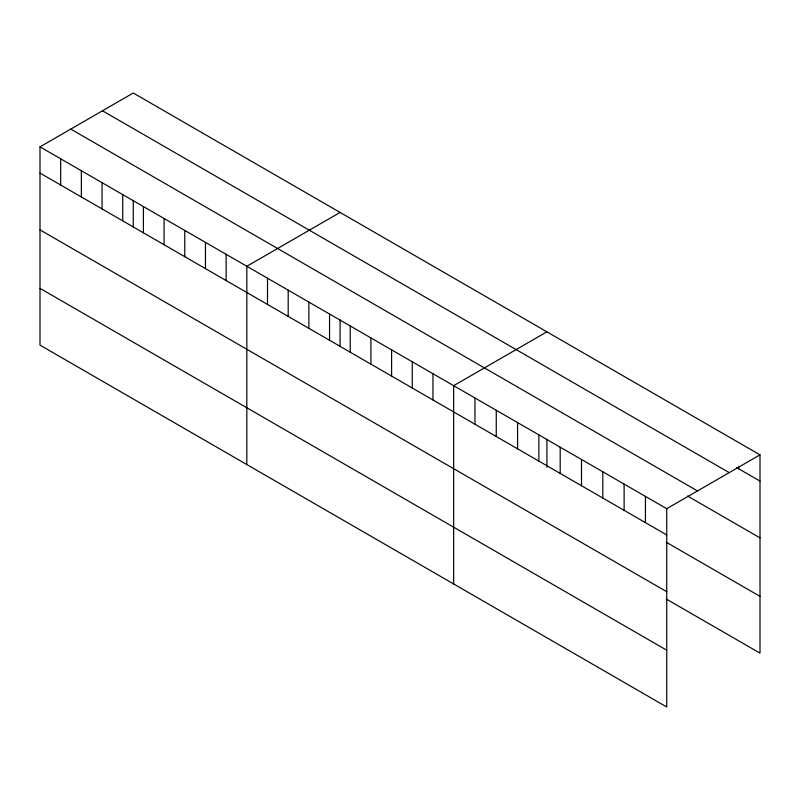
<?xml version="1.0" encoding="UTF-8"?>
<svg xmlns="http://www.w3.org/2000/svg" width="800" height="800" viewBox="0 0 800 800"><rect width="100%" height="100%" fill="white"/><g stroke="black" fill="none" stroke-linecap="round" stroke-linejoin="round"><path stroke-width="1.2" d="M40 146.86L666.74 508.7L666.74 706.98L40 345.14L40 146.86L133.26 93.02L760 454.86L760 653.14L666.24 599.01M340.09 212.43L246.82 266.27L246.82 464.55M546.91 331.83L453.65 385.68L453.65 583.96M666.74 508.7L760 454.86M736.56 467.56L760 481.09M102.49 110.79L729.22 472.63M70.78 129.09L697.51 490.94M687.55 496.04L760 537.87M40 173.09L666.74 534.94M666.24 542.23L760 596.36M40 229.87L666.74 591.71M40 288.36L666.74 650.21M738.69 466.29L738.69 468.79M645.43 496.4L645.43 522.63M624.12 484.1L624.12 510.33M602.81 471.8L602.81 498.03M581.5 459.49L581.5 485.73M560.19 447.19L560.19 473.42M546.91 439.21L546.91 467.24M538.88 434.89L538.88 461.12M517.57 422.59L517.57 448.82M496.26 410.28L496.26 436.51M474.96 397.98L474.96 424.21M432.96 373.74L432.96 399.97M412.28 361.8L412.28 388.03M391.6 349.86L391.6 376.09M370.92 337.91L370.92 364.15M350.23 325.97L350.23 352.21M340.09 319.81L340.09 346.62M329.55 314.03L329.55 340.26M308.87 302.09L308.87 328.32M288.19 290.15L288.19 316.38M267.51 278.21L267.51 304.44M226.14 254.33L226.14 280.56M205.46 242.39L205.46 268.62M184.78 230.45L184.78 256.68M164.09 218.51L164.09 244.74M143.41 206.57L143.41 232.8M133.26 200.4L133.26 227.21M122.73 194.63L122.73 220.86M102.05 182.68L102.05 208.92M81.36 170.74L81.36 196.97M60.68 158.8L60.68 185.03"/></g></svg>
